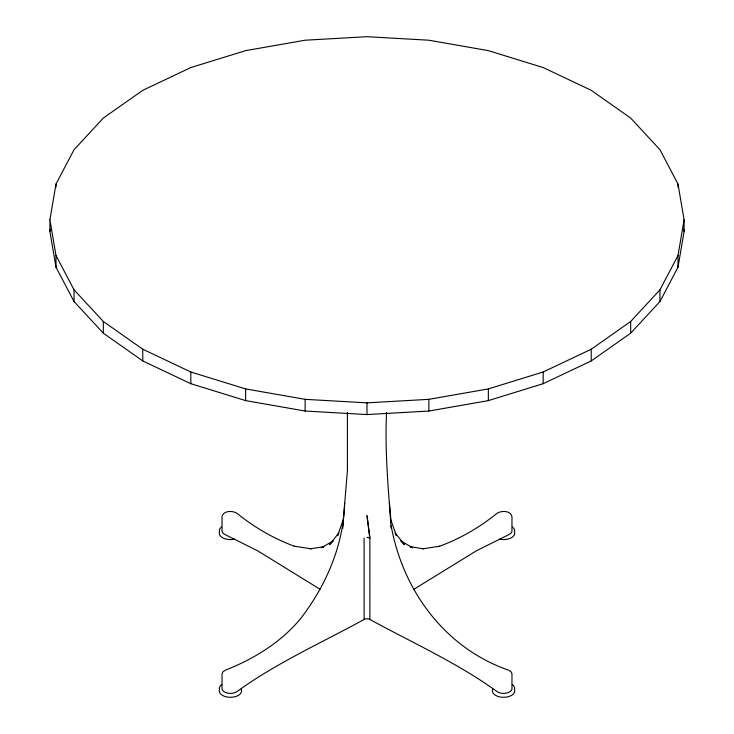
<?xml version="1.0" encoding="UTF-8"?>
<svg xmlns="http://www.w3.org/2000/svg" width="734" height="734" viewBox="0 0 734 734"><rect width="100%" height="100%" fill="white"/><g stroke="black" fill="none" stroke-linecap="round" stroke-linejoin="round"><path stroke-width="1.1" d="M342.879 525.755L347.402 470.632L347.402 412.435M344.604 502.634C343.741 544.729 326.235 585.282 300.83 618.34C281.021 642.406 253.79 658.994 225.063 670.316L222.907 671.885L222.035 673.83L222.035 688.327A8.395 4.844 0 0 0 227.393 693.07A8.395 4.844 0 0 0 236.889 691.648C276.461 662.903 321.391 642.892 364.11 619.459A4.028 2.33 0 0 1 369.853 619.441C412.581 642.883 457.53 662.894 497.111 691.648A8.395 4.844 0 0 0 506.607 693.07A8.395 4.844 0 0 0 511.965 688.327L511.965 673.83L511.093 671.885L508.937 670.316C445.4 648.351 402.911 590.998 391.158 525.773L391.121 525.755M49.903 219.778L55.995 184.06L74.042 149.718L103.338 118.064L142.772 90.319L190.831 67.556L245.651 50.637L305.133 40.214L367 36.7L428.867 40.214L488.349 50.637L543.169 67.556L591.228 90.319L630.662 118.064L659.958 149.718L678.005 184.06L684.097 219.778L684.097 231.476L678.005 267.194L659.958 301.536L630.662 333.19L591.228 360.935L543.169 383.698L488.349 400.617L428.867 411.04L367 414.554L305.133 411.04L245.651 400.617L190.831 383.698L142.772 360.935L103.338 333.19L74.042 301.536L55.995 267.194L49.903 231.476L49.903 219.778L55.995 255.496L55.995 267.194M49.903 231.476L50.279 229.247M678.005 267.194L678.005 255.496L684.097 219.778M219.227 530.847L220.081 528.37L221.696 526.975M219.227 688.547L220.081 686.079L221.696 684.675M343.292 519.589L337.567 535.655L338.851 532.884L329.538 544.692L333.08 541.123M55.995 255.496L74.042 289.838L103.338 321.483L142.772 349.228L190.831 372L245.651 388.919L305.133 399.333L367 402.856L428.867 399.333L488.349 388.919L543.169 372L591.228 349.228L630.662 321.483L659.958 289.838L678.005 255.496M413.875 589.301L476.43 550.766L508.937 534.581A8.395 4.844 0 0 0 511.965 531.067L511.965 516.571C510.635 510.469 501.524 510.479 497.111 513.25C479.742 527.287 460.301 538.683 439.29 546.335M332.924 541.077L321.354 547.757L323.648 546.775M364.11 538.059L364.11 619.459M310.289 548.821L323.859 546.72M422.812 548.83L439.694 546.215M368.046 537.435L367 537.435L369.853 538.04L369.89 619.459M410.141 546.72L423.711 548.821M294.306 546.215L311.188 548.83M294.71 546.335C273.699 538.683 254.258 527.287 236.889 513.25C232.476 510.479 223.365 510.469 222.035 516.571L222.035 531.067A8.395 4.844 0 0 0 225.063 534.581L257.57 550.766L320.125 589.301M410.352 546.775L412.646 547.757L401.076 541.077M342.879 522.461L342.879 528.196M400.92 541.123L404.462 544.692L395.149 532.884L396.433 535.655L390.708 519.589M512.304 526.975L513.919 528.37L514.773 530.847M512.304 684.675L513.919 686.079L514.773 688.547M683.721 229.247L684.097 231.476M369.89 538.059L367 515.562L369.853 538.04M386.598 412.435C384.588 451.171 388.525 489.661 391.121 528.196M389.396 502.634L391.121 522.461M678.005 184.06L678.005 187.253M659.958 289.838L659.958 301.536M630.662 321.483L630.662 333.19M591.228 349.228L591.228 360.935M543.169 372L543.169 383.698M488.349 388.919L488.349 400.617M428.867 399.333L428.867 411.04M367 402.856L367 414.554M305.133 399.333L305.133 411.04M245.651 388.919L245.651 400.617M190.831 372L190.831 383.698M142.772 349.228L142.772 360.935M103.338 321.483L103.338 333.19M74.042 289.838L74.042 301.536M55.995 184.06L55.995 187.253M514.387 689.162A11.193 6.468 0 0 1 503.579 697.3A11.193 6.468 0 0 1 492.762 689.162M241.238 689.162A11.193 6.468 0 0 1 230.421 697.3A11.193 6.468 0 0 1 219.613 689.162M234.706 539.105A11.193 6.468 0 0 1 223.035 537.994A11.193 6.468 0 0 1 219.613 531.453M514.387 531.453A11.193 6.468 0 0 1 510.965 537.994A11.193 6.468 0 0 1 499.294 539.105"/></g></svg>
